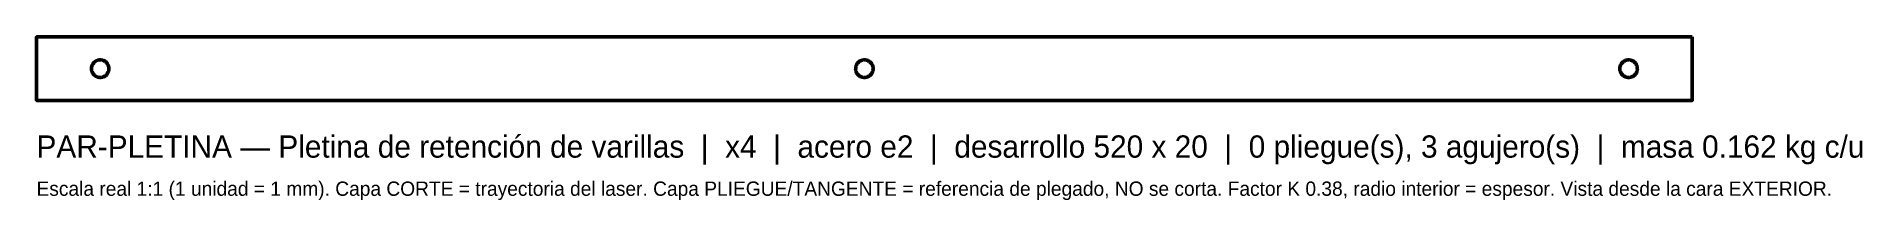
# Model space of a CAD drawing. Header units: millimetres. Extents: x 0 to 573, y -31 to 20.
import ezdxf

# ---------------------------------------------------------------- set-up
doc = ezdxf.new("R2010")
doc.units = ezdxf.units.MM
doc.layers.add('CORTE', color=1, linetype='CONTINUOUS', lineweight=50)
doc.layers.add('TEXTO', color=7, linetype='CONTINUOUS', lineweight=25)

msp = doc.modelspace()

# ---------------------------------------------------------------- linework, layer by layer
at = {"layer": 'CORTE'}
for points in [[(520, 20), (520, 0), (0, 0), (0, 20), (520, 20)], [(22.63, 10.8), (22.54, 11.05), (22.43, 11.3), (22.29, 11.53), (22.13, 11.74), (21.94, 11.94), (21.74, 12.13), (21.53, 12.29), (21.3, 12.43), (21.05, 12.54), (20.8, 12.63), (20.54, 12.7), (20.27, 12.74), (20, 12.75), (19.73, 12.74), (19.46, 12.7), (19.2, 12.63), (18.95, 12.54), (18.7, 12.43), (18.47, 12.29), (18.26, 12.13), (18.06, 11.94), (17.87, 11.74), (17.71, 11.53), (17.57, 11.3), (17.46, 11.05), (17.37, 10.8), (17.3, 10.54), (17.26, 10.27), (17.25, 10), (17.26, 9.73), (17.3, 9.46), (17.37, 9.2), (17.46, 8.95), (17.57, 8.7), (17.71, 8.47), (17.87, 8.26), (18.06, 8.06), (18.26, 7.87), (18.47, 7.71), (18.7, 7.57), (18.95, 7.46), (19.2, 7.37), (19.46, 7.3), (19.73, 7.26), (20, 7.25), (20.27, 7.26), (20.54, 7.3), (20.8, 7.37), (21.05, 7.46), (21.3, 7.57), (21.53, 7.71), (21.74, 7.87), (21.94, 8.06), (22.13, 8.26), (22.29, 8.47), (22.43, 8.7), (22.54, 8.95), (22.63, 9.2), (22.7, 9.46), (22.74, 9.73), (22.75, 10), (22.74, 10.27), (22.7, 10.54), (22.63, 10.8)], [(262.7, 10.54), (262.63, 10.8), (262.54, 11.05), (262.43, 11.3), (262.29, 11.53), (262.13, 11.74), (261.94, 11.94), (261.74, 12.13), (261.53, 12.29), (261.3, 12.43), (261.05, 12.54), (260.8, 12.63), (260.54, 12.7), (260.27, 12.74), (260, 12.75), (259.73, 12.74), (259.46, 12.7), (259.2, 12.63), (258.95, 12.54), (258.7, 12.43), (258.47, 12.29), (258.26, 12.13), (258.06, 11.94), (257.87, 11.74), (257.71, 11.53), (257.57, 11.3), (257.46, 11.05), (257.37, 10.8), (257.3, 10.54), (257.26, 10.27), (257.25, 10), (257.26, 9.73), (257.3, 9.46), (257.37, 9.2), (257.46, 8.95), (257.57, 8.7), (257.71, 8.47), (257.87, 8.26), (258.06, 8.06), (258.26, 7.87), (258.47, 7.71), (258.7, 7.57), (258.95, 7.46), (259.2, 7.37), (259.46, 7.3), (259.73, 7.26), (260, 7.25), (260.27, 7.26), (260.54, 7.3), (260.8, 7.37), (261.05, 7.46), (261.3, 7.57), (261.53, 7.71), (261.74, 7.87), (261.94, 8.06), (262.13, 8.26), (262.29, 8.47), (262.43, 8.7), (262.54, 8.95), (262.63, 9.2), (262.7, 9.46), (262.74, 9.73), (262.75, 10), (262.74, 10.27), (262.7, 10.54)], [(502.74, 10.27), (502.7, 10.54), (502.63, 10.8), (502.54, 11.05), (502.43, 11.3), (502.29, 11.53), (502.13, 11.74), (501.94, 11.94), (501.74, 12.13), (501.53, 12.29), (501.3, 12.43), (501.05, 12.54), (500.8, 12.63), (500.54, 12.7), (500.27, 12.74), (500, 12.75), (499.73, 12.74), (499.46, 12.7), (499.2, 12.63), (498.95, 12.54), (498.7, 12.43), (498.47, 12.29), (498.26, 12.13), (498.06, 11.94), (497.87, 11.74), (497.71, 11.53), (497.57, 11.3), (497.46, 11.05), (497.37, 10.8), (497.3, 10.54), (497.26, 10.27), (497.25, 10), (497.26, 9.73), (497.3, 9.46), (497.37, 9.2), (497.46, 8.95), (497.57, 8.7), (497.71, 8.47), (497.87, 8.26), (498.06, 8.06), (498.26, 7.87), (498.47, 7.71), (498.7, 7.57), (498.95, 7.46), (499.2, 7.37), (499.46, 7.3), (499.73, 7.26), (500, 7.25), (500.27, 7.26), (500.54, 7.3), (500.8, 7.37), (501.05, 7.46), (501.3, 7.57), (501.53, 7.71), (501.74, 7.87), (501.94, 8.06), (502.13, 8.26), (502.29, 8.47), (502.43, 8.7), (502.54, 8.95), (502.63, 9.2), (502.7, 9.46), (502.74, 9.73), (502.75, 10), (502.74, 10.27)]]:
    msp.add_lwpolyline(points, close=True, dxfattribs=at)

# ---------------------------------------------------------------- texts
at = {"layer": 'TEXTO'}
for s, height, p in [('PAR-PLETINA — Pletina de retención de varillas  |  x4  |  acero e2  |  desarrollo 520 x 20  |  0 pliegue(s), 3 agujero(s)  |  masa 0.162 kg c/u', 7, (0, -18)), ('Escala real 1:1 (1 unidad = 1 mm). Capa CORTE = trayectoria del laser. Capa PLIEGUE/TANGENTE = referencia de plegado, NO se corta. Factor K 0.38, radio interior = espesor. Vista desde la cara EXTERIOR.', 4.5, (0, -30))]:
    msp.add_text(s, height=height, dxfattribs=at).set_placement(p)

doc.saveas('drawing.dxf')
